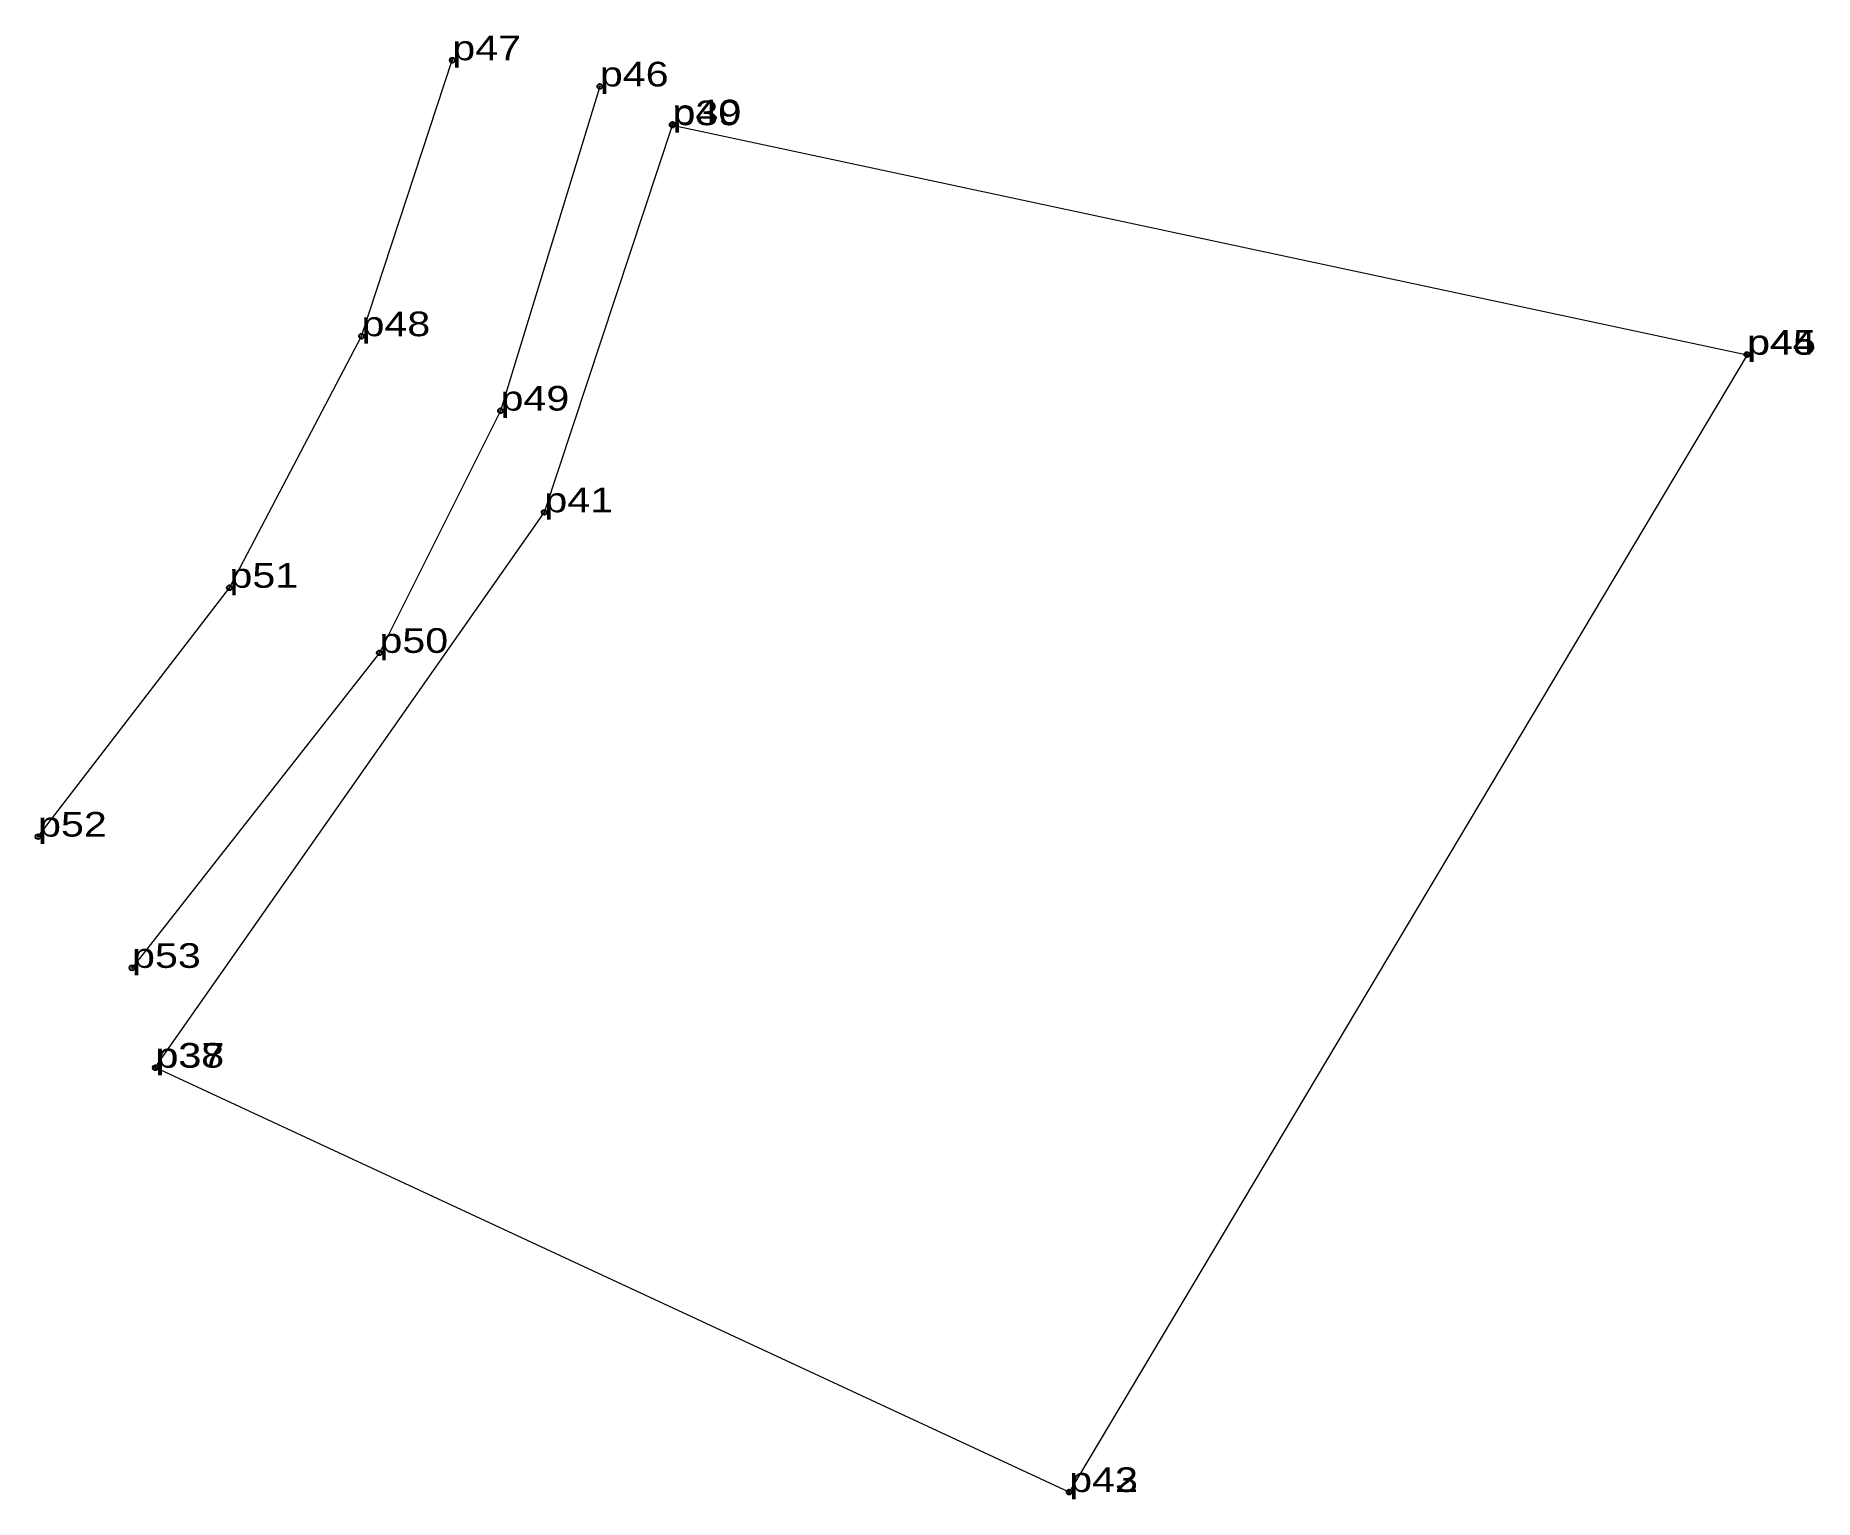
# Model space of a CAD drawing. Header units: metres. Extents: x 537644 to 537773, y 1838201 to 1838308.
import ezdxf

# ---------------------------------------------------------------- set-up
doc = ezdxf.new("R2010")
doc.units = ezdxf.units.M
doc.header["$LTSCALE"] = 0.72
doc.header["$PDMODE"] = 32
doc.header["$PDSIZE"] = 0.36
doc.layers.add('10', color=7, linetype='Continuous', lineweight=13)
doc.layers.add('12', color=7, linetype='Continuous')
doc.layers.add('7', color=7, linetype='Continuous')

msp = doc.modelspace()

# ---------------------------------------------------------------- linework, layer by layer
at = {"layer": '10'}
for points in [[(537643.73, 1838249.55), (537657.7, 1838267.71), (537667.34, 1838286.07), (537673.97, 1838306.21)], [(537684.74, 1838304.3), (537677.49, 1838280.63), (537668.65, 1838262.96), (537650.59, 1838239.97)]]:
    msp.add_lwpolyline(points, dxfattribs=at)
msp.add_lwpolyline([(537690.04, 1838301.47), (537768.49, 1838284.72), (537719, 1838201.71), (537652.29, 1838232.69), (537680.69, 1838273.22)], close=True, dxfattribs=at)
at = {"layer": '7'}
for p in [(537673.97, 1838306.21), (537684.74, 1838304.3), (537690.04, 1838301.53), (537690.04, 1838301.47), (537667.34, 1838286.07), (537768.47, 1838284.73), (537768.49, 1838284.72), (537677.49, 1838280.63), (537680.69, 1838273.22), (537657.7, 1838267.71), (537668.65, 1838262.96), (537643.73, 1838249.55), (537650.59, 1838239.97), (537652.29, 1838232.69), (537652.31, 1838232.68), (537719, 1838201.72), (537719, 1838201.71)]:
    msp.add_point(p, dxfattribs=at)

# ---------------------------------------------------------------- texts
at = {"layer": '12', "width": 1.25}
for s, p in [('p47', (537673.97, 1838306.21)), ('p46', (537684.74, 1838304.3)), ('p40', (537690.04, 1838301.53)), ('p39', (537690.04, 1838301.47)), ('p48', (537667.34, 1838286.07)), ('p44', (537768.47, 1838284.73)), ('p45', (537768.49, 1838284.72)), ('p49', (537677.49, 1838280.64)), ('p41', (537680.69, 1838273.22)), ('p51', (537657.7, 1838267.71)), ('p50', (537668.65, 1838262.96)), ('p52', (537643.73, 1838249.55)), ('p53', (537650.59, 1838239.97)), ('p38', (537652.29, 1838232.69)), ('p37', (537652.31, 1838232.68)), ('p42', (537719, 1838201.72)), ('p43', (537719, 1838201.72))]:
    msp.add_text(s, height=1.8, dxfattribs=at).set_placement(p)

doc.saveas('drawing.dxf')
